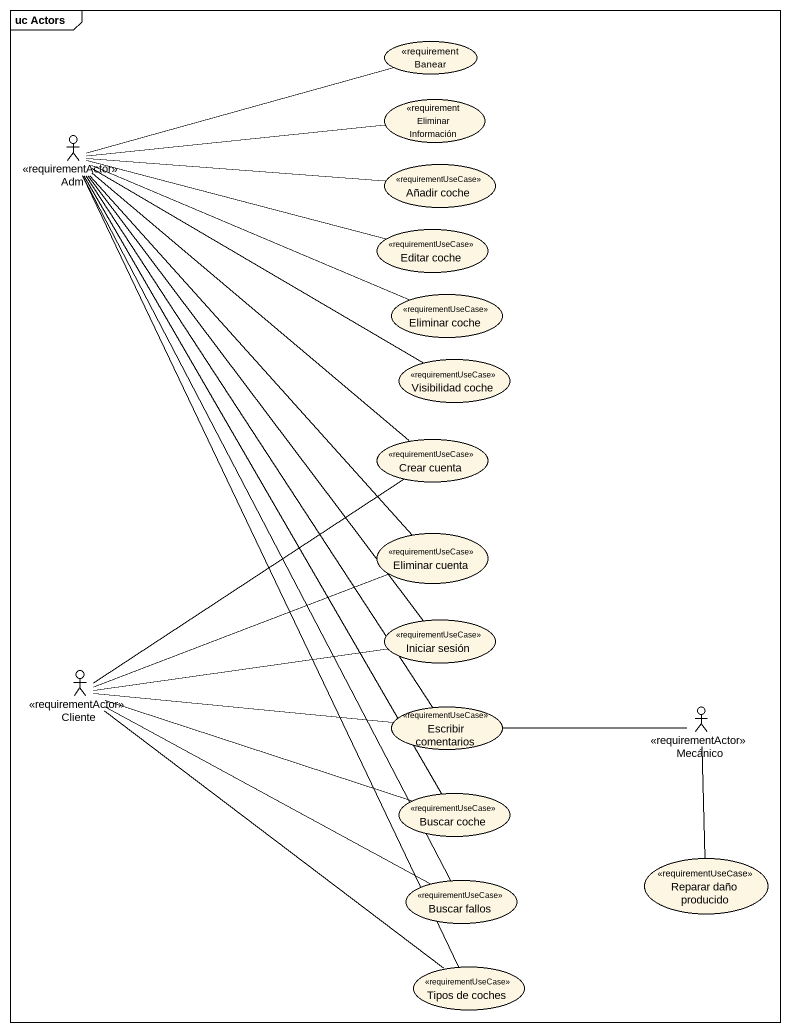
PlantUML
@startuml
mainframe uc Actors
usecase Banear <<requirementUseCase>>
actor Adm <<requirementActor>>
usecase "Eliminar Información" as Eliminar_Información <<requirementUseCase>>
usecase "Añadir coche" as Añadir_coche <<requirementUseCase>>
usecase "Editar coche" as Editar_coche <<requirementUseCase>>
usecase "Eliminar coche" as Eliminar_coche <<requirementUseCase>>
usecase "Visibilidad coche" as Visibilidad_coche <<requirementUseCase>>
usecase "Crear cuenta" as Crear_cuenta <<requirementUseCase>>
usecase "Eliminar cuenta" as Eliminar_cuenta <<requirementUseCase>>
usecase "Iniciar sesión" as Iniciar_sesión <<requirementUseCase>>
actor Cliente <<requirementActor>>
usecase "Escribir comentarios" as Escribir_comentarios <<requirementUseCase>>
actor Mecánico <<requirementActor>>
usecase "Buscar coche" as Buscar_coche <<requirementUseCase>>
usecase "Buscar fallos" as Buscar_fallos <<requirementUseCase>>
usecase "Reparar daño producido" as Reparar_daño_producido <<requirementUseCase>>
usecase "Tipos de coches" as Tipos_de_coches <<requirementUseCase>>
Adm -right- Banear
Adm -right- Eliminar_Información
Adm -right- Añadir_coche
Adm -right- Editar_coche
Adm -right- Eliminar_coche
Adm -right- Visibilidad_coche
Adm -- Crear_cuenta
Adm -- Eliminar_cuenta
Adm -- Iniciar_sesión
Adm -- Escribir_comentarios
Adm -- Buscar_coche
Adm -- Buscar_fallos
Adm -- Tipos_de_coches
Cliente -up- Crear_cuenta
Cliente -right- Eliminar_cuenta
Cliente -right- Iniciar_sesión
Cliente -right- Escribir_comentarios
Cliente -right- Buscar_coche
Cliente -right- Buscar_fallos
Cliente -- Tipos_de_coches
Mecánico -left- Escribir_comentarios
Reparar_daño_producido -up- Mecánico
@enduml
